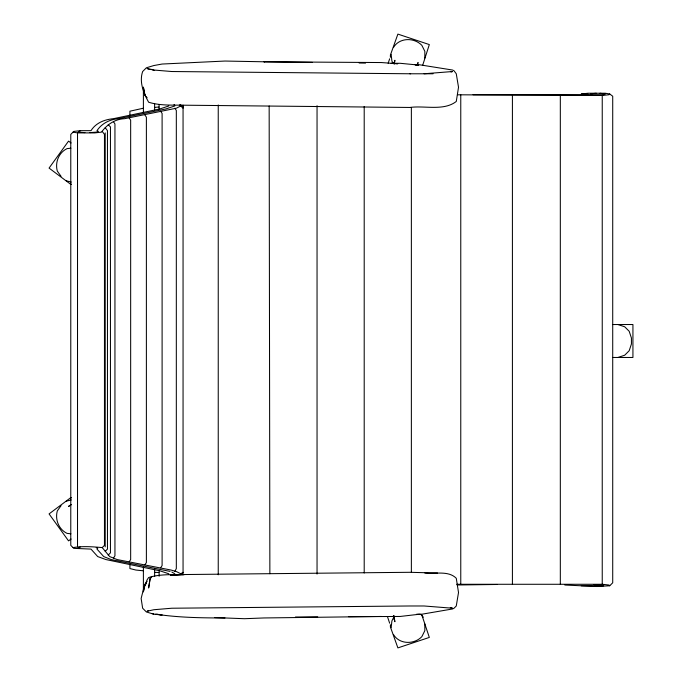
<?xml version="1.0" encoding="UTF-8"?>
<svg xmlns="http://www.w3.org/2000/svg" width="682" height="682" viewBox="0 0 682 682"><rect width="100%" height="100%" fill="white"/><g stroke="black" fill="none" stroke-linecap="round" stroke-linejoin="round"><path stroke-width="1.02" d="M391.153 627.687L391.903 620.952L394.043 616.673L394.895 621.703L393.395 615.71M394.298 63.895L394.895 60.297L394.145 63.29M143.391 566.606L143.391 591.763L144.882 584.278L147.133 581.277M143.391 591.763L144.882 585.02L146.383 583.528M422.593 65.54L429.328 44.577L397.887 34.1L390.402 55.063L390.402 57.305M143.391 589.512L141.14 598.498L142.64 608.225L146.383 611.967L153.868 614.218L162.103 614.968L156.86 614.218M388.16 63.29L389.652 58.805M144.507 586.597L147.133 579.785L148.625 577.535C160.168 573.903 172.614 574.815 184.558 574.542L170.33 575.293L183.808 574.542L409.865 572.3L437.563 573.051M416.975 65.353L418.1 62.548L416.873 65.404M174.822 571.55L176.323 568.558L176.323 110.45L174.822 108.208M113.442 558.072L114.943 555.83L114.943 123.928L113.442 121.677M129.162 561.815L130.663 559.572L130.663 120.185L129.162 117.935M144.882 564.815L146.383 562.565L146.383 117.185L144.882 114.943M160.602 567.808L162.103 565.557L162.103 113.442L160.602 111.2M61.048 505.677L57.305 510.92C54.901 519.667 58.754 529.343 67.032 533.375L70.885 533.801M393.395 47.569C399.328 37.493 414.068 37.254 421.843 45.327L424.835 51.321L424.835 58.055M73.025 547.595C82.641 545.992 92.556 546.708 102.215 547.595L104.465 545.353L104.465 134.405L102.215 131.413M105.207 551.337L107.458 549.095L107.458 130.663L105.207 127.67M108.208 555.08L110.45 552.838L110.45 126.92L108.208 124.67M564.815 585.02L596.997 586.52L609.725 585.77L612.717 582.778L612.717 96.23L609.725 93.98L608.975 94.73L602.24 95.48L457.784 94.798M180.815 574.542L183.057 572.3L180.065 574.542M71.099 539.044L68.532 540.86L49.07 513.913L70.033 498.192L71.525 497.69M70.962 504.74L68.532 506.428L71.525 504.433M168.838 105.957L159.852 108.95L113.442 118.685C104.448 119.546 95.898 122.871 90.987 130.663L80.51 130.663L78.26 132.155L84.909 132.623M603.741 94.73L605.232 93.98L599.99 93.238M451.032 72.028L452.533 71.525L424.085 73.775M617.96 357.47L624.695 355.22L629.188 350.727L631.43 343.992L631.43 338.008L629.188 331.273L624.695 326.78L617.96 324.53M148.625 610.722L147.133 611.225L153.868 609.725L171.83 608.225L409.865 605.983L424.085 605.983L452.533 608.225L450.291 607.483M66.29 501.185L71.278 499.94M80.263 547.1L78.26 547.595L79.01 548.345M143.391 108.208L129.912 111.2L129.912 115.88M89.794 132.606L96.23 132.155L98.472 131.413L96.98 130.663C101.865 123.289 109.836 119.384 118.685 118.685L165.845 108.95L174.822 105.957L174.081 104.465M419.601 614.218L400.138 616.46L348.511 616.673M80.51 130.663L73.775 131.413L70.775 134.405L70.775 545.353L73.775 548.345L90.987 549.095L97.722 556.58L105.957 559.572L159.852 570.8L168.838 573.792M70.885 148.199L67.032 148.625C58.754 152.657 54.901 162.333 57.305 171.08L61.048 176.323M590.638 93.792L596.247 93.238M154.882 107.372L158.932 107.014M381.417 616.46L263.9 617.96L244.437 618.71L214.736 617.568M457.196 584.986L497.323 584.474M295.434 617.014L317.727 616.869M391.153 63.29L400.138 63.29L418.697 65.088M409.865 73.775L433.07 73.775M587.833 93.98L581.277 93.98L588.02 93.238L605.232 93.238L609.725 93.98M473.035 94.73L602.837 94.73M73.025 132.155L77.518 132.905L94.73 132.905L101.465 132.155C107.065 124.516 114.798 119.12 124.67 118.685L176.323 108.208L180.815 105.957L180.065 104.465L183.057 106.707M612.513 324.53L632.93 324.53L632.93 357.47L612.513 357.47M424.835 573.051C434.869 574.218 448.321 570.237 456.275 578.285L458.517 592.505L456.275 605.983L454.033 608.225L452.533 608.975L421.843 614.218L416.6 614.218M456.735 584.278L602.24 584.278L608.975 585.02L609.725 585.77M581.277 585.77L603.741 585.77L602.99 585.02L594.005 584.644M224.975 617.96C201.829 617.952 178.531 617.645 155.615 614.132M410.615 73.775L171.83 71.525L153.868 70.033L147.133 68.532L149.375 69.283M312.416 62.412L263.9 61.798L381.417 62.548L397.435 63.741M359.124 63.008L365.543 63.094M264.65 61.798L224.975 61.048L162.103 64.04L153.868 65.54L146.383 67.782L142.64 71.525C139.043 82.104 143.604 93.008 148.625 102.215C160.168 105.846 172.614 104.943 184.558 105.207L409.865 107.458C424.664 105.369 443.709 111.251 456.275 101.465L458.517 87.245L456.275 73.775L454.033 70.775L452.533 70.033L419.601 64.79L415.108 64.79L417.989 65.114M154.882 572.343L158.932 572.522M391.903 63.29L397.742 63.741M143.391 570.8L135.897 570.05L129.912 568.558L129.912 564.253M170.031 571.397L111.2 559.572L103.715 556.58L96.98 549.095L97.722 548.345L96.23 547.595M66.29 180.815L71.278 182.06M150.875 69.283L154.618 70.527M71.525 184.31L70.033 183.808L49.07 168.087L68.532 141.14L71.099 142.956M180.815 573.792L176.323 571.55L171.08 570.05L117.185 559.572L109.7 556.58L102.215 547.595M174.822 573.792L171.83 572.045M183.057 107.458L180.065 105.207L183.057 108.208M147.133 97.722L144.882 95.48L143.391 87.245L143.391 113.161M420.768 614.218L423.343 617.21M393.395 634.431C399.328 644.507 414.068 644.746 421.843 636.673L424.835 630.679L424.835 623.945M393.182 63.614L391.903 61.048L391.153 54.313M421.843 614.968L429.328 637.423L397.887 647.9L390.402 626.937L390.402 624.695M389.652 623.195L387.41 616.46M143.391 87.245L144.882 94.73M394 615.863L394.145 617.96L394.008 615.914M269.16 106.017L269.867 573.733M602.24 95.48L602.24 584.278M560.323 95.48L560.323 584.278M512.412 95.48L512.412 584.278M460.768 94.73L460.768 584.278M411.365 107.492L411.365 572.258M394.145 62.548L394.145 64.04M394.145 617.21L394.145 619.452M364.205 106.452L364.205 572.991M317.045 105.693L317.045 574.065M218.24 104.951L218.24 574.798M183.057 105.181L183.057 574.892M159.102 104.465L159.102 109.452M159.102 570.305L159.102 576.29M154.618 103.826L154.618 110.049M154.618 569.069L154.618 576.529M105.207 132.905L105.207 546.845M77.518 132.905L77.518 546.845M150.125 578.285L148.625 588.02L150.125 579.035L151.617 576.793L150.125 578.285M153.714 613.766L151.617 613.468L153.62 613.8"/></g></svg>
